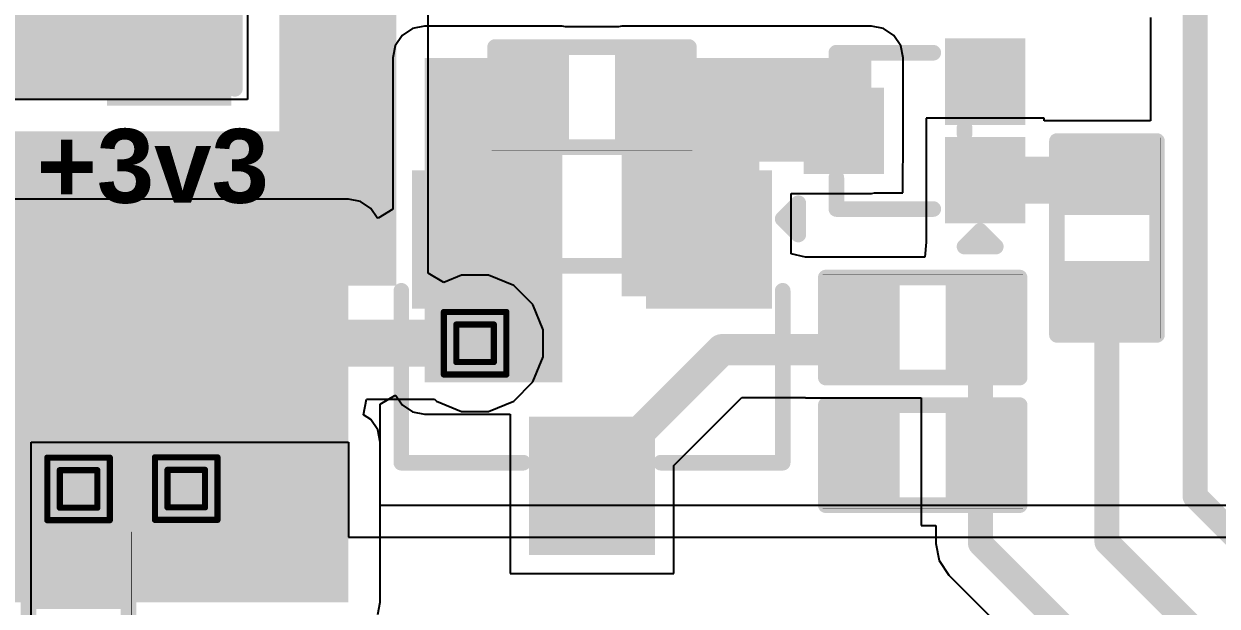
# Model space of a CAD drawing. Header units: inches. Extents: x 0 to 355, y -10 to 78.
# Drawn here: x 22.57 to 32.27, y 28.46 to 33.19 of the extents above; entities that cross this region are included whole.
import ezdxf

# ---------------------------------------------------------------- set-up
doc = ezdxf.new("R2010")
doc.units = ezdxf.units.IN
for name, color, linetype in [('Bottom Layer', 5, 'Continuous'), ('Bottom Overlay', 54, 'Continuous'), ('Bottom Paste', 16, 'Continuous'), ('Bottom Solder', 6, 'Continuous'), ('Drill Drawing', 1, 'Continuous'), ('Top Layer', 1, 'Continuous'), ('Top Overlay', 2, 'Continuous'), ('Top Paste', 8, 'Continuous'), ('Top Solder', 216, 'Continuous'), ('Via Holes', 16, 'Continuous')]:
    doc.layers.add(name, color=color, linetype=linetype)
doc.styles.add('Arial_Bold', font='', dxfattribs={"height": 0.2})
doc.styles.get('Arial_Bold').set_extended_font_data('Arial', bold=True)

# ---------------------------------------------------------------- blocks, each defined once
blk = doc.blocks.new('R___0402_32')
at = {"layer": 'Top Layer'}
for points in [[(-0.6985, -0.3175), (-0.6985, 0.3175), (-0.2412999999999999, 0.3175), (-0.2413, -0.3175)], [(0.2412999999999999, -0.3175), (0.2413, 0.3175), (0.6985, 0.3175), (0.6985, -0.3175)]]:
    blk.add_hatch(color=1, dxfattribs=at).paths.add_polyline_path(points)
at = {"layer": 'Top Paste'}
for points in [[(-0.6985, -0.3175), (-0.6985, 0.3175), (-0.2412999999999999, 0.3175), (-0.2413, -0.3175)], [(0.2412999999999999, -0.3175), (0.2413, 0.3175), (0.6985, 0.3175), (0.6985, -0.3175)]]:
    blk.add_hatch(color=8, dxfattribs=at).paths.add_polyline_path(points)
at = {"layer": 'Top Solder'}
for points in [[(-0.75350116, -0.37250116), (-0.75350116, 0.37250116), (-0.1862988399999999, 0.37250116), (-0.18629884, -0.37250116)], [(0.1862988399999999, -0.37250116), (0.18629884, 0.37250116), (0.75350116, 0.37250116), (0.75350116, -0.37250116)]]:
    blk.add_hatch(color=216, dxfattribs=at).paths.add_polyline_path(points)
at = {"layer": 'Top Overlay'}
for points, const_width in [([(-0.7874, 0.4064), (0.7874, 0.4064)], 0.127), ([(-0.7874, -0.4064), (-0.7874, 0.4064)], 0.127), ([(0.7874, -0.4064), (0.7874, 0.4064)], 0.127), ([(-0.7874, -0.4064), (0.7874, -0.4064)], 0.127), ([(-0.8128, -0.4318), (0.8128, -0.4318)], 0.0032258)]:
    blk.add_lwpolyline(points, dxfattribs=dict(at, const_width=const_width))
for points, const_width in [([(-0.8191499999999999, 0.4064, 1), (-0.7556499999999999, 0.4064, 1)], 0.0635), ([(-0.8191499999999999, 0.4064, 1), (-0.7556499999999999, 0.4064, 1)], 0.0635), ([(0.7556499999999999, 0.4064, 1), (0.8191499999999999, 0.4064, 1)], 0.0635), ([(0.7556499999999999, 0.4064, 1), (0.8191499999999999, 0.4064, 1)], 0.0635), ([(-0.8191499999999999, -0.4064, 1), (-0.7556499999999999, -0.4064, 1)], 0.0635), ([(-0.8191499999999999, -0.4064, 1), (-0.7556499999999999, -0.4064, 1)], 0.0635), ([(0.7556499999999999, -0.4064, 1), (0.8191499999999999, -0.4064, 1)], 0.0635), ([(0.7556499999999999, -0.4064, 1), (0.8191499999999999, -0.4064, 1)], 0.0635), ([(-0.81360518, -0.4318, 1), (-0.8119948199999999, -0.4318, 1)], 0.0016129), ([(0.8119948199999999, -0.4318, 1), (0.81360518, -0.4318, 1)], 0.0016129)]:
    blk.add_lwpolyline(points, format="xyb", close=True, dxfattribs=dict(at, const_width=const_width))
blk = doc.blocks.new('R___0402_33')
at = {"layer": 'Top Layer'}
for points in [[(-0.6985, -0.3175), (-0.6985, 0.3175), (-0.2412999999999999, 0.3175), (-0.2413, -0.3175)], [(0.2412999999999999, -0.3175), (0.2413, 0.3175), (0.6985, 0.3175), (0.6985, -0.3175)]]:
    blk.add_hatch(color=1, dxfattribs=at).paths.add_polyline_path(points)
at = {"layer": 'Top Paste'}
for points in [[(-0.6985, -0.3175), (-0.6985, 0.3175), (-0.2412999999999999, 0.3175), (-0.2413, -0.3175)], [(0.2412999999999999, -0.3175), (0.2413, 0.3175), (0.6985, 0.3175), (0.6985, -0.3175)]]:
    blk.add_hatch(color=8, dxfattribs=at).paths.add_polyline_path(points)
at = {"layer": 'Top Solder'}
for points in [[(-0.75350116, -0.37250116), (-0.75350116, 0.37250116), (-0.1862988399999999, 0.37250116), (-0.18629884, -0.37250116)], [(0.1862988399999999, -0.37250116), (0.18629884, 0.37250116), (0.75350116, 0.37250116), (0.75350116, -0.37250116)]]:
    blk.add_hatch(color=216, dxfattribs=at).paths.add_polyline_path(points)
at = {"layer": 'Top Overlay'}
for points, const_width in [([(-0.7874, 0.4064), (0.7874, 0.4064)], 0.127), ([(-0.7874, 0.4064), (-0.7874, -0.4064)], 0.127), ([(0.7874, 0.4064), (0.7874, -0.4064)], 0.127), ([(-0.7874, -0.4064), (0.7874, -0.4064)], 0.127), ([(-0.8128, -0.4318), (0.8128, -0.4318)], 0.0032258)]:
    blk.add_lwpolyline(points, dxfattribs=dict(at, const_width=const_width))
for points, const_width in [([(-0.8191499999999999, 0.4064, 1), (-0.7556499999999999, 0.4064, 1)], 0.0635), ([(-0.8191499999999999, 0.4064, 1), (-0.7556499999999999, 0.4064, 1)], 0.0635), ([(0.7556499999999999, 0.4064, 1), (0.8191499999999999, 0.4064, 1)], 0.0635), ([(0.7556499999999999, 0.4064, 1), (0.8191499999999999, 0.4064, 1)], 0.0635), ([(-0.8191499999999999, -0.4064, 1), (-0.7556499999999999, -0.4064, 1)], 0.0635), ([(-0.8191499999999999, -0.4064, 1), (-0.7556499999999999, -0.4064, 1)], 0.0635), ([(0.7556499999999999, -0.4064, 1), (0.8191499999999999, -0.4064, 1)], 0.0635), ([(0.7556499999999999, -0.4064, 1), (0.8191499999999999, -0.4064, 1)], 0.0635), ([(-0.81360518, -0.4318, 1), (-0.8119948199999999, -0.4318, 1)], 0.0016129), ([(0.8119948199999999, -0.4318, 1), (0.81360518, -0.4318, 1)], 0.0016129)]:
    blk.add_lwpolyline(points, format="xyb", close=True, dxfattribs=dict(at, const_width=const_width))
blk = doc.blocks.new('R___0402_34')
at = {"layer": 'Top Layer'}
for points in [[(-0.6985, -0.3175), (-0.6985, 0.3175), (-0.2412999999999999, 0.3175), (-0.2413, -0.3175)], [(0.2412999999999999, -0.3175), (0.2413, 0.3175), (0.6985, 0.3175), (0.6985, -0.3175)]]:
    blk.add_hatch(color=1, dxfattribs=at).paths.add_polyline_path(points)
at = {"layer": 'Top Paste'}
for points in [[(-0.6985, -0.3175), (-0.6985, 0.3175), (-0.2412999999999999, 0.3175), (-0.2413, -0.3175)], [(0.2412999999999999, -0.3175), (0.2413, 0.3175), (0.6985, 0.3175), (0.6985, -0.3175)]]:
    blk.add_hatch(color=8, dxfattribs=at).paths.add_polyline_path(points)
at = {"layer": 'Top Solder'}
for points in [[(-0.75350116, -0.37250116), (-0.75350116, 0.37250116), (-0.1862988399999999, 0.37250116), (-0.18629884, -0.37250116)], [(0.1862988399999999, -0.37250116), (0.18629884, 0.37250116), (0.75350116, 0.37250116), (0.75350116, -0.37250116)]]:
    blk.add_hatch(color=216, dxfattribs=at).paths.add_polyline_path(points)
at = {"layer": 'Top Overlay'}
for points, const_width in [([(-0.7874, 0.4064), (0.7874, 0.4064)], 0.127), ([(-0.7874, -0.4064), (-0.7874, 0.4064)], 0.127), ([(0.7874, -0.4064), (0.7874, 0.4064)], 0.127), ([(-0.7874, -0.4064), (0.7874, -0.4064)], 0.127), ([(-0.8128, -0.4318), (0.8128, -0.4318)], 0.0032258)]:
    blk.add_lwpolyline(points, dxfattribs=dict(at, const_width=const_width))
for points, const_width in [([(-0.8191499999999999, 0.4064, 1), (-0.7556499999999999, 0.4064, 1)], 0.0635), ([(-0.8191499999999999, 0.4064, 1), (-0.7556499999999999, 0.4064, 1)], 0.0635), ([(0.7556499999999999, 0.4064, 1), (0.8191499999999999, 0.4064, 1)], 0.0635), ([(0.7556499999999999, 0.4064, 1), (0.8191499999999999, 0.4064, 1)], 0.0635), ([(-0.8191499999999999, -0.4064, 1), (-0.7556499999999999, -0.4064, 1)], 0.0635), ([(-0.8191499999999999, -0.4064, 1), (-0.7556499999999999, -0.4064, 1)], 0.0635), ([(0.7556499999999999, -0.4064, 1), (0.8191499999999999, -0.4064, 1)], 0.0635), ([(0.7556499999999999, -0.4064, 1), (0.8191499999999999, -0.4064, 1)], 0.0635), ([(-0.81360518, -0.4318, 1), (-0.8119948199999999, -0.4318, 1)], 0.0016129), ([(0.8119948199999999, -0.4318, 1), (0.81360518, -0.4318, 1)], 0.0016129)]:
    blk.add_lwpolyline(points, format="xyb", close=True, dxfattribs=dict(at, const_width=const_width))
blk = doc.blocks.new('R___0402_35')
at = {"layer": 'Top Layer'}
for points in [[(-0.6985, -0.3175), (-0.6985, 0.3175), (-0.2412999999999999, 0.3175), (-0.2413, -0.3175)], [(0.2412999999999999, -0.3175), (0.2413, 0.3175), (0.6985, 0.3175), (0.6985, -0.3175)]]:
    blk.add_hatch(color=1, dxfattribs=at).paths.add_polyline_path(points)
at = {"layer": 'Top Paste'}
for points in [[(-0.6985, -0.3175), (-0.6985, 0.3175), (-0.2412999999999999, 0.3175), (-0.2413, -0.3175)], [(0.2412999999999999, -0.3175), (0.2413, 0.3175), (0.6985, 0.3175), (0.6985, -0.3175)]]:
    blk.add_hatch(color=8, dxfattribs=at).paths.add_polyline_path(points)
at = {"layer": 'Top Solder'}
for points in [[(-0.75350116, -0.37250116), (-0.75350116, 0.37250116), (-0.1862988399999999, 0.37250116), (-0.18629884, -0.37250116)], [(0.1862988399999999, -0.37250116), (0.18629884, 0.37250116), (0.75350116, 0.37250116), (0.75350116, -0.37250116)]]:
    blk.add_hatch(color=216, dxfattribs=at).paths.add_polyline_path(points)
at = {"layer": 'Top Overlay'}
for points, const_width in [([(0.7874, 0.4064), (-0.7874, 0.4064)], 0.127), ([(-0.7874, 0.4064), (-0.7874, -0.4064)], 0.127), ([(0.7874, 0.4064), (0.7874, -0.4064)], 0.127), ([(0.7874, -0.4064), (-0.7874, -0.4064)], 0.127), ([(0.8128, -0.4318), (-0.8128, -0.4318)], 0.0032258)]:
    blk.add_lwpolyline(points, dxfattribs=dict(at, const_width=const_width))
for points, const_width in [([(-0.8191499999999999, 0.4064, 1), (-0.7556499999999999, 0.4064, 1)], 0.0635), ([(-0.8191499999999999, 0.4064, 1), (-0.7556499999999999, 0.4064, 1)], 0.0635), ([(0.7556499999999999, 0.4064, 1), (0.8191499999999999, 0.4064, 1)], 0.0635), ([(0.7556499999999999, 0.4064, 1), (0.8191499999999999, 0.4064, 1)], 0.0635), ([(-0.8191499999999999, -0.4064, 1), (-0.7556499999999999, -0.4064, 1)], 0.0635), ([(-0.8191499999999999, -0.4064, 1), (-0.7556499999999999, -0.4064, 1)], 0.0635), ([(0.7556499999999999, -0.4064, 1), (0.8191499999999999, -0.4064, 1)], 0.0635), ([(0.7556499999999999, -0.4064, 1), (0.8191499999999999, -0.4064, 1)], 0.0635), ([(-0.81360518, -0.4318, 1), (-0.8119948199999999, -0.4318, 1)], 0.0016129), ([(0.8119948199999999, -0.4318, 1), (0.81360518, -0.4318, 1)], 0.0016129)]:
    blk.add_lwpolyline(points, format="xyb", close=True, dxfattribs=dict(at, const_width=const_width))
blk = doc.blocks.new('R___0402_53')
at = {"layer": 'Top Layer'}
for points in [[(-0.6985, -0.3175), (-0.6985, 0.3175), (-0.2412999999999999, 0.3175), (-0.2413, -0.3175)], [(0.2412999999999999, -0.3175), (0.2413, 0.3175), (0.6985, 0.3175), (0.6985, -0.3175)]]:
    blk.add_hatch(color=1, dxfattribs=at).paths.add_polyline_path(points)
at = {"layer": 'Top Paste'}
for points in [[(-0.6985, -0.3175), (-0.6985, 0.3175), (-0.2412999999999999, 0.3175), (-0.2413, -0.3175)], [(0.2412999999999999, -0.3175), (0.2413, 0.3175), (0.6985, 0.3175), (0.6985, -0.3175)]]:
    blk.add_hatch(color=8, dxfattribs=at).paths.add_polyline_path(points)
at = {"layer": 'Top Solder'}
for points in [[(-0.75350116, -0.37250116), (-0.75350116, 0.37250116), (-0.1862988399999999, 0.37250116), (-0.18629884, -0.37250116)], [(0.1862988399999999, -0.37250116), (0.18629884, 0.37250116), (0.75350116, 0.37250116), (0.75350116, -0.37250116)]]:
    blk.add_hatch(color=216, dxfattribs=at).paths.add_polyline_path(points)
at = {"layer": 'Top Overlay'}
for points, const_width in [([(-0.7874, 0.4064), (-0.7874, -0.4064)], 0.127), ([(-0.7874, 0.4064), (0.7874, 0.4064)], 0.127), ([(0.7874, 0.4064), (0.7874, -0.4064)], 0.127), ([(-0.7874, -0.4064), (0.7874, -0.4064)], 0.127), ([(-0.8128, -0.4318), (0.8128, -0.4318)], 0.0032258)]:
    blk.add_lwpolyline(points, dxfattribs=dict(at, const_width=const_width))
for points, const_width in [([(-0.8191499999999999, 0.4064, 1), (-0.7556499999999999, 0.4064, 1)], 0.0635), ([(-0.8191499999999999, 0.4064, 1), (-0.7556499999999999, 0.4064, 1)], 0.0635), ([(0.7556499999999999, 0.4064, 1), (0.8191499999999999, 0.4064, 1)], 0.0635), ([(0.7556499999999999, 0.4064, 1), (0.8191499999999999, 0.4064, 1)], 0.0635), ([(-0.8191499999999999, -0.4064, 1), (-0.7556499999999999, -0.4064, 1)], 0.0635), ([(-0.8191499999999999, -0.4064, 1), (-0.7556499999999999, -0.4064, 1)], 0.0635), ([(0.7556499999999999, -0.4064, 1), (0.8191499999999999, -0.4064, 1)], 0.0635), ([(0.7556499999999999, -0.4064, 1), (0.8191499999999999, -0.4064, 1)], 0.0635), ([(-0.81360518, -0.4318, 1), (-0.8119948199999999, -0.4318, 1)], 0.0016129), ([(0.8119948199999999, -0.4318, 1), (0.81360518, -0.4318, 1)], 0.0016129)]:
    blk.add_lwpolyline(points, format="xyb", close=True, dxfattribs=dict(at, const_width=const_width))
blk = doc.blocks.new('SOT_723_60')
at = {"layer": 'Top Layer'}
for points in [[(-0.2499995, 0.7999996699999999), (0.2499995, 0.7999996699999999), (0.2499995, 0.35000057), (-0.2499995, 0.35000057)], [(-0.6499986999999999, -0.35000057), (-0.1499997, -0.35000057), (-0.1499997, -0.7999996699999999), (-0.6499986999999999, -0.7999996699999999)], [(0.15000224, -0.35000057), (0.65000124, -0.35000057), (0.65000124, -0.7999996699999999), (0.15000224, -0.7999996699999999)]]:
    blk.add_hatch(color=1, dxfattribs=at).paths.add_polyline_path(points)
at = {"layer": 'Top Paste'}
for points in [[(-0.2499995, 0.7999996699999999), (0.2499995, 0.7999996699999999), (0.2499995, 0.35000057), (-0.2499995, 0.35000057)], [(-0.6499986999999999, -0.35000057), (-0.1499997, -0.35000057), (-0.1499997, -0.7999996699999999), (-0.6499986999999999, -0.7999996699999999)], [(0.15000224, -0.35000057), (0.65000124, -0.35000057), (0.65000124, -0.7999996699999999), (0.15000224, -0.7999996699999999)]]:
    blk.add_hatch(color=8, dxfattribs=at).paths.add_polyline_path(points)
at = {"layer": 'Top Solder'}
for points in [[(-0.3515995, 0.90159967), (0.3515995, 0.90159967), (0.3515995, 0.24840057), (-0.3515995, 0.24840057)], [(-0.7515987, -0.24840057), (-0.0483997, -0.24840057), (-0.0483997, -0.90159967), (-0.7515987, -0.90159967)], [(0.04840224, -0.24840057), (0.75160124, -0.24840057), (0.75160124, -0.90159967), (0.04840224, -0.90159967)]]:
    blk.add_hatch(color=216, dxfattribs=at).paths.add_polyline_path(points)
at = {"layer": 'Top Overlay', "const_width": 0.127}
for points in [[(-0.635, 0.635), (-0.635, -0.1524)], [(-0.635, 0.635), (-0.3809999999999999, 0.635)], [(-0.635, 0.635), (-0.635, -0.1524)], [(-0.635, 0.635), (-0.3809999999999999, 0.635)], [(0.3809999999999999, 0.635), (0.635, 0.635)], [(0.635, 0.635), (0.635, -0.1524)], [(-0.9397999999999999, -0.4064), (-0.9397999999999999, -0.6604)], [(-0.9397999999999999, -0.4064), (-0.8128, -0.5334)], [(-0.0254, -0.4064), (0.0254, -0.4064)], [(-0.8128, -0.5334), (-0.9397999999999999, -0.6604)]]:
    blk.add_lwpolyline(points, dxfattribs=at)
at = {"layer": 'Top Overlay', "const_width": 0.0635}
for points in [[(-0.66675, 0.635, 1), (-0.60325, 0.635, 1)], [(-0.66675, 0.635, 1), (-0.60325, 0.635, 1)], [(-0.66675, 0.635, 1), (-0.60325, 0.635, 1)], [(-0.66675, 0.635, 1), (-0.60325, 0.635, 1)], [(-0.41275, 0.635, 1), (-0.34925, 0.635, 1)], [(-0.41275, 0.635, 1), (-0.34925, 0.635, 1)], [(0.34925, 0.635, 1), (0.41275, 0.635, 1)], [(0.60325, 0.635, 1), (0.66675, 0.635, 1)], [(0.60325, 0.635, 1), (0.66675, 0.635, 1)], [(-0.66675, -0.1524, 1), (-0.60325, -0.1524, 1)], [(-0.66675, -0.1524, 1), (-0.60325, -0.1524, 1)], [(0.60325, -0.1524, 1), (0.66675, -0.1524, 1)], [(-0.9715499999999999, -0.4064, 1), (-0.9080499999999999, -0.4064, 1)], [(-0.9715499999999999, -0.4064, 1), (-0.9080499999999999, -0.4064, 1)], [(-0.05715, -0.4064, 1), (0.00635, -0.4064, 1)], [(-0.00635, -0.4064, 1), (0.05715, -0.4064, 1)], [(-0.84455, -0.5334, 1), (-0.7810499999999999, -0.5334, 1)], [(-0.84455, -0.5334, 1), (-0.7810499999999999, -0.5334, 1)], [(-0.9715499999999999, -0.6604, 1), (-0.9080499999999999, -0.6604, 1)], [(-0.9715499999999999, -0.6604, 1), (-0.9080499999999999, -0.6604, 1)]]:
    blk.add_lwpolyline(points, format="xyb", close=True, dxfattribs=at)
blk = doc.blocks.new('SOT_23_61')
at = {"layer": 'Top Layer'}
for points in [[(-0.41000045, 1.46000089), (0.41000045, 1.46000089), (0.41000045, 0.54000019), (-0.41000045, 0.54000019)], [(-1.36000109, -0.54000019), (-0.54000019, -0.54000019), (-0.54000019, -1.46000089), (-1.36000109, -1.46000089)], [(0.54000019, -0.54000019), (1.36000109, -0.54000019), (1.36000109, -1.46000089), (0.54000019, -1.46000089)]]:
    blk.add_hatch(color=1, dxfattribs=at).paths.add_polyline_path(points)
at = {"layer": 'Top Paste'}
for points in [[(-0.41000045, 1.46000089), (0.41000045, 1.46000089), (0.41000045, 0.54000019), (-0.41000045, 0.54000019)], [(-1.36000109, -0.54000019), (-0.54000019, -0.54000019), (-0.54000019, -1.46000089), (-1.36000109, -1.46000089)], [(0.54000019, -0.54000019), (1.36000109, -0.54000019), (1.36000109, -1.46000089), (0.54000019, -1.46000089)]]:
    blk.add_hatch(color=8, dxfattribs=at).paths.add_polyline_path(points)
at = {"layer": 'Top Solder'}
for points in [[(-0.51160045, 1.56160089), (0.51160045, 1.56160089), (0.51160045, 0.43840019), (-0.51160045, 0.43840019)], [(-1.46160109, -0.43840019), (-0.43840019, -0.43840019), (-0.43840019, -1.56160089), (-1.46160109, -1.56160089)], [(0.43840019, -0.43840019), (1.46160109, -0.43840019), (1.46160109, -1.56160089), (0.43840019, -1.56160089)]]:
    blk.add_hatch(color=216, dxfattribs=at).paths.add_polyline_path(points)
at = {"layer": 'Top Overlay', "const_width": 0.127}
for points in [[(-1.5494, 0.8128), (-1.5494, -0.5841999999999999)], [(-0.5588, 0.8128), (-1.5494, 0.8128)], [(1.5494, 0.8128), (0.5588, 0.8128)], [(1.5494, 0.8128), (1.5494, -0.5841999999999999)], [(0.3302, -0.7874), (-0.3302, -0.7874)], [(-1.5494, -1.1684), (-1.6764, -1.0414)], [(-1.6764, -1.0414), (-1.6764, -1.2954)], [(-1.5494, -1.1684), (-1.6764, -1.2954)]]:
    blk.add_lwpolyline(points, dxfattribs=at)
at = {"layer": 'Top Overlay', "const_width": 0.0635}
for points in [[(-1.58115, 0.8128, 1), (-1.51765, 0.8128, 1)], [(-1.58115, 0.8128, 1), (-1.51765, 0.8128, 1)], [(-0.5905499999999999, 0.8128, 1), (-0.52705, 0.8128, 1)], [(0.52705, 0.8128, 1), (0.5905499999999999, 0.8128, 1)], [(1.51765, 0.8128, 1), (1.58115, 0.8128, 1)], [(1.51765, 0.8128, 1), (1.58115, 0.8128, 1)], [(-1.58115, -0.5841999999999999, 1), (-1.51765, -0.5841999999999999, 1)], [(1.51765, -0.5841999999999999, 1), (1.58115, -0.5841999999999999, 1)], [(-0.36195, -0.7874, 1), (-0.29845, -0.7874, 1)], [(0.29845, -0.7874, 1), (0.36195, -0.7874, 1)], [(-1.70815, -1.0414, 1), (-1.64465, -1.0414, 1)], [(-1.70815, -1.0414, 1), (-1.64465, -1.0414, 1)], [(-1.58115, -1.1684, 1), (-1.51765, -1.1684, 1)], [(-1.58115, -1.1684, 1), (-1.51765, -1.1684, 1)], [(-1.70815, -1.2954, 1), (-1.64465, -1.2954, 1)], [(-1.70815, -1.2954, 1), (-1.64465, -1.2954, 1)]]:
    blk.add_lwpolyline(points, format="xyb", close=True, dxfattribs=at)
blk = doc.blocks.new('T____________0_5___66')
at = {"layer": 'Top Layer'}
blk.add_hatch(color=1, dxfattribs=at).paths.add_polyline_path([(0.250000135, 0.5000002699999999), (-0.250000135, 0.5000002699999999), (-0.5000002699999999, 0.250000135), (-0.5000002699999999, -0.250000135), (-0.250000135, -0.5000002699999999), (0.250000135, -0.5000002699999999), (0.5000002699999999, -0.250000135), (0.5000002699999999, 0.250000135)])
at = {"layer": 'Top Paste'}
blk.add_hatch(color=8, dxfattribs=at).paths.add_polyline_path([(0.250000135, 0.5000002699999999), (-0.250000135, 0.5000002699999999), (-0.5000002699999999, 0.250000135), (-0.5000002699999999, -0.250000135), (-0.250000135, -0.5000002699999999), (0.250000135, -0.5000002699999999), (0.5000002699999999, -0.250000135), (0.5000002699999999, 0.250000135)])
at = {"layer": 'Top Solder'}
blk.add_hatch(color=216, dxfattribs=at).paths.add_polyline_path([(0.300800135, 0.6016002699999999), (-0.300800135, 0.6016002699999999), (-0.6016002699999999, 0.300800135), (-0.6016002699999999, -0.300800135), (-0.300800135, -0.6016002699999999), (0.300800135, -0.6016002699999999), (0.6016002699999999, -0.300800135), (0.6016002699999999, 0.300800135)])
at = {"layer": 'Top Overlay', "const_width": 0.127}
for points in [[(-0.6818579199999999, 0.33316672), (-0.33552384, 0.6795008)], [(-0.33552384, 0.6795008), (0.3364991999999999, 0.6795008)], [(0.3364991999999999, 0.6795008), (0.6836460799999999, 0.33235392)], [(-0.6818579199999999, -0.33414208), (-0.6818579199999999, 0.33316672)], [(0.6836460799999999, -0.32983424), (0.6836460799999999, 0.33235392)], [(-0.6818579199999999, -0.33414208), (-0.33739328, -0.6786067199999999)], [(0.3348736, -0.6786067199999999), (0.6836460799999999, -0.32983424)], [(-0.33739328, -0.6786067199999999), (0.3348736, -0.6786067199999999)]]:
    blk.add_lwpolyline(points, dxfattribs=at)
at = {"layer": 'Top Overlay', "const_width": 0.0635}
for points in [[(-0.36727384, 0.6795008, 1), (-0.30377384, 0.6795008, 1)], [(-0.36727384, 0.6795008, 1), (-0.30377384, 0.6795008, 1)], [(0.3047492, 0.6795008, 1), (0.3682492, 0.6795008, 1)], [(0.3047492, 0.6795008, 1), (0.3682492, 0.6795008, 1)], [(-0.71360792, 0.33316672, 1), (-0.65010792, 0.33316672, 1)], [(-0.71360792, 0.33316672, 1), (-0.65010792, 0.33316672, 1)], [(0.65189608, 0.33235392, 1), (0.71539608, 0.33235392, 1)], [(0.65189608, 0.33235392, 1), (0.71539608, 0.33235392, 1)], [(-0.71360792, -0.33414208, 1), (-0.65010792, -0.33414208, 1)], [(-0.71360792, -0.33414208, 1), (-0.65010792, -0.33414208, 1)], [(0.65189608, -0.32983424, 1), (0.71539608, -0.32983424, 1)], [(0.65189608, -0.32983424, 1), (0.71539608, -0.32983424, 1)], [(-0.36914328, -0.6786067199999999, 1), (-0.30564328, -0.6786067199999999, 1)], [(-0.36914328, -0.6786067199999999, 1), (-0.30564328, -0.6786067199999999, 1)], [(0.3031236, -0.6786067199999999, 1), (0.3666236, -0.6786067199999999, 1)], [(0.3031236, -0.6786067199999999, 1), (0.3666236, -0.6786067199999999, 1)]]:
    blk.add_lwpolyline(points, format="xyb", close=True, dxfattribs=at)
blk = doc.blocks.new('C___0603_B_109')
at = {"layer": 'Bottom Layer'}
for points in [[(-1.143, -0.4445), (-1.143, 0.4445), (-0.3810000000000001, 0.4445), (-0.3809999999999999, -0.4445)], [(0.3810000000000001, -0.4445), (0.3809999999999999, 0.4445), (1.143, 0.4445), (1.143, -0.4445)]]:
    blk.add_hatch(color=5, dxfattribs=at).paths.add_polyline_path(points)
at = {"layer": 'Bottom Paste'}
for points in [[(-1.143, -0.4445), (-1.143, 0.4445), (-0.3810000000000001, 0.4445), (-0.3809999999999999, -0.4445)], [(0.3810000000000001, -0.4445), (0.3809999999999999, 0.4445), (1.143, 0.4445), (1.143, -0.4445)]]:
    blk.add_hatch(color=16, dxfattribs=at).paths.add_polyline_path(points)
at = {"layer": 'Bottom Solder'}
for points in [[(-1.20299988, -0.50449988), (-1.20299988, 0.5044998799999999), (-0.3210001200000001, 0.50449988), (-0.3210001199999999, -0.5044998799999999)], [(0.3210001200000001, -0.50449988), (0.3210001199999999, 0.5044998799999999), (1.20299988, 0.50449988), (1.20299988, -0.5044998799999999)]]:
    blk.add_hatch(color=6, dxfattribs=at).paths.add_polyline_path(points)
at = {"layer": 'Bottom Overlay', "const_width": 0.127}
for points in [[(-1.2446, -0.5334), (-1.2446, 0.5334)], [(-0.4571999999999999, 0.5334), (-1.2446, 0.5334)], [(1.2446, 0.5334), (0.4571999999999999, 0.5334)], [(1.2446, -0.5334), (1.2446, 0.5334)], [(-0.4571999999999999, -0.5334), (-1.2446, -0.5334)], [(1.2446, -0.5334), (0.4571999999999999, -0.5334)]]:
    blk.add_lwpolyline(points, dxfattribs=at)
at = {"layer": 'Bottom Overlay', "const_width": 0.0635}
for points in [[(-1.27635, 0.5334, 1), (-1.21285, 0.5334, 1)], [(-1.27635, 0.5334, 1), (-1.21285, 0.5334, 1)], [(-0.4889499999999999, 0.5334, 1), (-0.42545, 0.5334, 1)], [(0.42545, 0.5334, 1), (0.4889499999999999, 0.5334, 1)], [(1.21285, 0.5334, 1), (1.27635, 0.5334, 1)], [(1.21285, 0.5334, 1), (1.27635, 0.5334, 1)], [(-1.27635, -0.5334, 1), (-1.21285, -0.5334, 1)], [(-1.27635, -0.5334, 1), (-1.21285, -0.5334, 1)], [(-0.4889499999999999, -0.5334, 1), (-0.42545, -0.5334, 1)], [(0.42545, -0.5334, 1), (0.4889499999999999, -0.5334, 1)], [(1.21285, -0.5334, 1), (1.27635, -0.5334, 1)], [(1.21285, -0.5334, 1), (1.27635, -0.5334, 1)]]:
    blk.add_lwpolyline(points, format="xyb", close=True, dxfattribs=at)

msp = doc.modelspace()

# ---------------------------------------------------------------- hatches: boundary and pattern name
at = {"layer": 'Bottom Layer'}
for points in [[(24.64832002, 31.06451242), (25.59971766, 31.06451242), (25.59971766, 36.15721242), (24.64832002, 36.15721242)], [(16.87022026, 32.58851242), (24.19812026, 32.58851242), (24.19812026, 33.35051242), (16.87022026, 33.35051242)], [(21.2443187, 31.06451242), (25.59971766, 31.06451242), (25.59971766, 32.31951118), (21.2443187, 32.31951118)]]:
    msp.add_hatch(color=5, dxfattribs=at).paths.add_polyline_path(points)
h = msp.add_hatch(color=5, dxfattribs=at)
edge = h.paths.add_edge_path()
edge.add_arc((26.23928204, 30.59719306), 0.2999994, 0, 360)
h = msp.add_hatch(color=5, dxfattribs=at)
edge = h.paths.add_edge_path()
edge.add_arc((23.01702026, 29.41351242), 0.2999994, 0, 360)
h = msp.add_hatch(color=5, dxfattribs=at)
edge = h.paths.add_edge_path()
edge.add_arc((23.89201216, 29.41621498), 0.2999994, 0, 360)
at = {"layer": 'Top Layer'}
for points in [[(25.82928032, 30.27982514), (26.94798268, 30.27982514), (26.94798268, 32.91511578), (25.82928032, 32.91511578)], [(27.43058268, 32.07281114), (29.45977852, 32.07281114), (29.45977852, 32.91511578), (27.43058268, 32.91511578)], [(27.43058268, 30.97941734), (28.54928504, 30.97941734), (28.54928504, 32.91511578), (27.43058268, 32.91511578)], [(21.2443187, 28.4926913), (25.2095127, 28.4926913), (25.2095127, 31.50901242), (21.2443187, 31.50901242)]]:
    msp.add_hatch(color=1, dxfattribs=at).paths.add_polyline_path(points)
h = msp.add_hatch(color=1, dxfattribs=at)
edge = h.paths.add_edge_path()
edge.add_arc((26.23928204, 30.59719306), 0.2999994, 0, 360)
h = msp.add_hatch(color=1, dxfattribs=at)
edge = h.paths.add_edge_path()
edge.add_arc((23.01702026, 29.41351242), 0.2999994, 0, 360)
h = msp.add_hatch(color=1, dxfattribs=at)
edge = h.paths.add_edge_path()
edge.add_arc((23.89201216, 29.41621498), 0.2999994, 0, 360)
at = {"layer": 'Via Holes'}
h = msp.add_hatch(color=7, dxfattribs=at)
edge = h.paths.add_edge_path()
edge.add_arc((26.23928204, 30.59719306), 0.1499997, 0, 360)
h = msp.add_hatch(color=7, dxfattribs=at)
edge = h.paths.add_edge_path()
edge.add_arc((23.01702026, 29.41351242), 0.1499997, 0, 360)
h = msp.add_hatch(color=7, dxfattribs=at)
edge = h.paths.add_edge_path()
edge.add_arc((23.89201216, 29.41621498), 0.1499997, 0, 360)

# ---------------------------------------------------------------- linework, layer by layer
at = {"layer": 'Bottom Layer'}
for p, q in [((24.38934416, 35.00923656), (24.38934416, 32.57848704)), ((25.85869606, 31.16619624), (25.85869606, 35.00923656)), ((24.38934416, 32.57848704), (21.2443187, 32.57848704)), ((25.85889672, 31.16589906), (25.85869606, 31.16619624)), ((25.9856986, 31.09179963999999), (25.85889672, 31.16589906)), ((26.12908414, 31.15119246), (25.9856986, 31.09179963999999)), ((26.34947994, 31.15119246), (26.12908414, 31.15119246)), ((26.5530965, 31.06685176), (26.34947994, 31.15119246)), ((26.70894074, 30.91100752), (26.5530965, 31.06685176)), ((26.79328144, 30.70739096), (26.70894074, 30.91100752)), ((26.79328144, 30.48699516), (26.79328144, 30.70739096)), ((26.70894074, 30.2833786), (26.79328144, 30.48699516)), ((26.5530965, 30.12753436), (26.70894074, 30.2833786)), ((25.33374664, 30.01698594), (25.3559818, 30.14398594)), ((25.3559818, 30.14398594), (25.909016, 30.14398594)), ((25.909016, 30.14398594), (25.92546758, 30.12753436)), ((25.92546758, 30.12753436), (26.12908414, 30.04319366)), ((26.34947994, 30.04319366), (26.5530965, 30.12753436)), ((25.39263654, 29.97763626), (25.33374664, 30.01698594)), ((25.44877562, 29.89361814), (25.39263654, 29.97763626)), ((26.12908414, 30.04319366), (26.34947994, 30.04319366)), ((25.46848856, 29.79451242), (25.44877562, 29.89361814)), ((22.6314127, 27.84959886), (22.6314127, 29.79451242)), ((22.6314127, 29.79451242), (25.2095127, 29.79451242)), ((25.2095127, 29.79451242), (25.2095127, 29.02105956)), ((25.46848856, 29.28003542), (25.46848856, 29.79451242)), ((32.3965062, 29.28003542), (25.46848856, 29.28003542)), ((25.2095127, 29.02105956), (34.9926021, 29.02105956))]:
    msp.add_line(p, q, dxfattribs=at)
at = {"layer": 'Bottom Layer', "const_width": 0.3809999999999999}
msp.add_lwpolyline([(16.75531828, 30.59719306), (26.23928204, 30.59719306)], dxfattribs=at)
at = {"layer": 'Bottom Layer', "const_width": 0.1905}
msp.add_lwpolyline([(26.14403204, 30.59719306, 1), (26.33453204, 30.59719306, 1)], format="xyb", close=True, dxfattribs=at)
at = {"layer": 'Drill Drawing', "const_width": 0.0508}
for points in [[(25.98528204, 30.85119306), (26.49328204, 30.85119306)], [(25.98528204, 30.34319306), (25.98528204, 30.85119306)], [(26.49328204, 30.34319306), (26.49328204, 30.85119306)], [(26.08688204, 30.74959306), (26.39168204, 30.74959306)], [(26.08688204, 30.44479306), (26.08688204, 30.74959306)], [(26.39168204, 30.44479306), (26.39168204, 30.74959306)], [(26.08688204, 30.44479306), (26.39168204, 30.44479306)], [(25.98528204, 30.34319306), (26.49328204, 30.34319306)], [(22.76302026, 29.66751242), (23.27102026, 29.66751242)], [(22.76302026, 29.15951242), (22.76302026, 29.66751242)], [(23.27102026, 29.15951242), (23.27102026, 29.66751242)], [(23.63801216, 29.67021498), (24.14601216, 29.67021498)], [(23.63801216, 29.16221498), (23.63801216, 29.67021498)], [(24.14601216, 29.16221498), (24.14601216, 29.67021498)], [(22.86462026, 29.56591242), (23.16942026, 29.56591242)], [(22.86462026, 29.26111242), (22.86462026, 29.56591242)], [(23.16942026, 29.26111242), (23.16942026, 29.56591242)], [(23.73961216, 29.56861498), (24.04441216, 29.56861498)], [(23.73961216, 29.26381498), (23.73961216, 29.56861498)], [(24.04441216, 29.26381498), (24.04441216, 29.56861498)], [(22.86462026, 29.26111242), (23.16942026, 29.26111242)], [(23.73961216, 29.26381498), (24.04441216, 29.26381498)], [(23.63801216, 29.16221498), (24.14601216, 29.16221498)], [(22.76302026, 29.15951242), (23.27102026, 29.15951242)]]:
    msp.add_lwpolyline(points, dxfattribs=at)
at = {"layer": 'Drill Drawing', "const_width": 0.0254}
for points in [[(25.97258204, 30.85119306, 1), (25.99798204, 30.85119306, 1)], [(25.97258204, 30.85119306, 1), (25.99798204, 30.85119306, 1)], [(26.48058204, 30.85119306, 1), (26.50598204, 30.85119306, 1)], [(26.48058204, 30.85119306, 1), (26.50598204, 30.85119306, 1)], [(26.07418204, 30.74959306, 1), (26.09958204, 30.74959306, 1)], [(26.07418204, 30.74959306, 1), (26.09958204, 30.74959306, 1)], [(26.37898204, 30.74959306, 1), (26.40438204, 30.74959306, 1)], [(26.37898204, 30.74959306, 1), (26.40438204, 30.74959306, 1)], [(26.07418204, 30.44479306, 1), (26.09958204, 30.44479306, 1)], [(26.07418204, 30.44479306, 1), (26.09958204, 30.44479306, 1)], [(26.37898204, 30.44479306, 1), (26.40438204, 30.44479306, 1)], [(26.37898204, 30.44479306, 1), (26.40438204, 30.44479306, 1)], [(25.97258204, 30.34319306, 1), (25.99798204, 30.34319306, 1)], [(25.97258204, 30.34319306, 1), (25.99798204, 30.34319306, 1)], [(26.48058204, 30.34319306, 1), (26.50598204, 30.34319306, 1)], [(26.48058204, 30.34319306, 1), (26.50598204, 30.34319306, 1)], [(22.75032026, 29.66751242, 1), (22.77572026, 29.66751242, 1)], [(22.75032026, 29.66751242, 1), (22.77572026, 29.66751242, 1)], [(23.25832026, 29.66751242, 1), (23.28372026, 29.66751242, 1)], [(23.25832026, 29.66751242, 1), (23.28372026, 29.66751242, 1)], [(23.62531216, 29.67021498, 1), (23.65071216, 29.67021498, 1)], [(23.62531216, 29.67021498, 1), (23.65071216, 29.67021498, 1)], [(24.13331216, 29.67021498, 1), (24.15871216, 29.67021498, 1)], [(24.13331216, 29.67021498, 1), (24.15871216, 29.67021498, 1)], [(22.85192026, 29.56591242, 1), (22.87732026, 29.56591242, 1)], [(22.85192026, 29.56591242, 1), (22.87732026, 29.56591242, 1)], [(23.15672026, 29.56591242, 1), (23.18212026, 29.56591242, 1)], [(23.15672026, 29.56591242, 1), (23.18212026, 29.56591242, 1)], [(23.72691216, 29.56861498, 1), (23.75231216, 29.56861498, 1)], [(23.72691216, 29.56861498, 1), (23.75231216, 29.56861498, 1)], [(24.03171216, 29.56861498, 1), (24.05711216, 29.56861498, 1)], [(24.03171216, 29.56861498, 1), (24.05711216, 29.56861498, 1)], [(22.85192026, 29.26111242, 1), (22.87732026, 29.26111242, 1)], [(22.85192026, 29.26111242, 1), (22.87732026, 29.26111242, 1)], [(23.15672026, 29.26111242, 1), (23.18212026, 29.26111242, 1)], [(23.15672026, 29.26111242, 1), (23.18212026, 29.26111242, 1)], [(23.72691216, 29.26381498, 1), (23.75231216, 29.26381498, 1)], [(23.72691216, 29.26381498, 1), (23.75231216, 29.26381498, 1)], [(24.03171216, 29.26381498, 1), (24.05711216, 29.26381498, 1)], [(24.03171216, 29.26381498, 1), (24.05711216, 29.26381498, 1)], [(23.62531216, 29.16221498, 1), (23.65071216, 29.16221498, 1)], [(23.62531216, 29.16221498, 1), (23.65071216, 29.16221498, 1)], [(24.13331216, 29.16221498, 1), (24.15871216, 29.16221498, 1)], [(24.13331216, 29.16221498, 1), (24.15871216, 29.16221498, 1)], [(22.75032026, 29.15951242, 1), (22.77572026, 29.15951242, 1)], [(22.75032026, 29.15951242, 1), (22.77572026, 29.15951242, 1)], [(23.25832026, 29.15951242, 1), (23.28372026, 29.15951242, 1)], [(23.25832026, 29.15951242, 1), (23.28372026, 29.15951242, 1)]]:
    msp.add_lwpolyline(points, format="xyb", close=True, dxfattribs=at)
at = {"layer": 'Top Layer'}
for p, q in [((25.82928032, 33.17409418), (25.7301746, 33.15438124)), ((26.94798268, 33.17409418), (25.82928032, 33.17409418)), ((26.97299914, 33.16911832), (26.94798268, 33.17409418)), ((27.40556622, 33.16911832), (26.97299914, 33.16911832)), ((27.43058268, 33.17409418), (27.40556622, 33.16911832)), ((29.45978106, 33.17409418), (27.43058268, 33.17409418)), ((29.55888678, 33.15438124), (29.45978106, 33.17409418)), ((31.72724922, 33.24394926), (31.72724922, 32.40541143999999)), ((25.64615648, 33.09824216), (25.5900174, 33.01422404)), ((25.7301746, 33.15438124), (25.64615648, 33.09824216)), ((29.64290489999999, 33.09824216), (29.55888678, 33.15438124)), ((29.69904398, 33.01422404), (29.64290489999999, 33.09824216)), ((25.5900174, 33.01422404), (25.57030446, 32.91511832)), ((29.71875692, 32.91511832), (29.69904398, 33.01422404)), ((25.57030446, 32.91511832), (25.57030446, 31.68673876)), ((29.71875692, 32.07281114), (29.71875692, 32.91511832)), ((30.86377876, 32.42681094), (29.9057822, 32.42681094)), ((29.9057822, 32.42681094), (29.9057822, 31.41881448)), ((30.86377876, 32.40541143999999), (30.86377876, 32.42681094)), ((31.72724922, 32.40541143999999), (30.86377876, 32.40541143999999)), ((29.71377851999999, 32.04778198), (29.71875692, 32.07281114)), ((29.71377851999999, 31.81881114), (29.71377851999999, 32.04778198)), ((28.8082609, 31.32352638), (28.8082609, 31.81383528)), ((28.8082609, 31.81383528), (29.45978106, 31.81383528)), ((29.45978106, 31.81383528), (29.48479752, 31.81881114)), ((29.48479752, 31.81881114), (29.71377851999999, 31.81881114)), ((25.2095127, 31.76798828), (21.2443187, 31.76798828)), ((25.30861842, 31.74827534), (25.2095127, 31.76798828)), ((25.39263654, 31.69213626), (25.30861842, 31.74827534)), ((25.44330446, 31.6163071), (25.39263654, 31.69213626)), ((25.4525907, 31.6150117), (25.44330446, 31.6163071)), ((25.57030446, 31.68673876), (25.4525907, 31.6150117)), ((29.90577966, 31.41881448), (29.89496434, 31.2962925)), ((29.9057822, 31.41881448), (29.90577966, 31.41881448)), ((28.9239833, 31.29629504), (28.8082609, 31.32352638)), ((28.9239833, 31.2962925), (28.9239833, 31.29629504)), ((29.89496434, 31.2962925), (28.9239833, 31.2962925)), ((25.46848856, 30.1020988), (25.58620232, 30.17382586)), ((25.58620232, 30.17382586), (25.59548856, 30.17253046)), ((25.59548856, 30.17253046), (25.64615648, 30.0967013)), ((27.85328186, 29.6040429), (28.40560486, 30.15636336)), ((28.40560486, 30.15636336), (28.92398076, 30.15636336)), ((28.92398076, 30.15636336), (28.92398076, 30.1532925)), ((25.46848856, 28.4926913), (25.46848856, 30.1020988)), ((25.64615648, 30.0967013), (25.7301746, 30.04056221999999)), ((28.92398076, 30.1532925), (29.86378076, 30.1532925)), ((29.86378076, 30.1532925), (29.86378076, 29.1165788)), ((25.7301746, 30.04056221999999), (25.82928032, 30.02084928)), ((25.82928032, 30.02084928), (26.5252835, 30.02084928)), ((26.5252835, 30.02084928), (26.5252835, 28.7254188)), ((27.85328186, 28.7254188), (27.85328186, 29.6040429)), ((29.86378076, 29.1165788), (29.98381354, 29.1165788)), ((29.98381354, 29.1165788), (29.98381354, 28.9696398)), ((29.98381354, 28.9696398), (29.983811, 28.9696271)), ((29.983811, 28.9696271), (30.01141318, 28.8308796)), ((30.01141318, 28.8308796), (30.09000586, 28.7132522)), ((26.5252835, 28.7254188), (27.85328186, 28.7254188)), ((30.09000586, 28.7132522), (33.68298826, 25.12027234)), ((25.44877562, 28.39358558), (25.46848856, 28.4926913))]:
    msp.add_line(p, q, dxfattribs=at)
for points, const_width in [([(32.08981644, 29.35297914), (32.08981644, 33.3941293)], 0.2032), ([(30.38478048, 31.92281144), (31.37368122, 31.92281144)], 0.3809999999999999), ([(26.23928204, 30.59719306), (26.23928204, 31.43941896)], 0.3809999999999999), ([(31.37368122, 28.98209342), (31.37368122, 30.98301144)], 0.2032), ([(29.40658076, 30.64642842), (29.40658076, 30.7247925)], 0.254), ([(29.30498076, 30.54482842), (29.40658076, 30.64642842)], 0.254), ([(30.34638076, 29.6880788), (30.34638076, 30.7247925)], 0.2032), ([(27.47228694, 29.7724195), (28.24469586, 30.54482842)], 0.254), ([(28.24469586, 30.54482842), (29.30498076, 30.54482842)], 0.254), ([(23.09322026, 30.25171242), (23.34689514, 30.5053873)], 0.254), ([(27.18928268, 29.48941778), (27.4722844, 29.7724195)], 0.254), ([(27.4722844, 29.7724195), (27.47228694, 29.7724195)], 0.254), ([(30.34638076, 28.9696271), (30.34638076, 29.6880788)], 0.2032), ([(27.18928268, 29.43941788), (27.18928268, 29.48941778)], 0.254), ([(32.08981644, 29.35297914), (35.46490748, 25.9778881)], 0.2032), ([(30.34638076, 28.9696271), (34.04555548, 25.27045238)], 0.2032), ([(31.37368122, 28.98209342), (34.73511976, 25.62065488)], 0.2032)]:
    msp.add_lwpolyline(points, dxfattribs=dict(at, const_width=const_width))
for points, const_width in [([(30.28953048, 31.92281144, 1), (30.48003048, 31.92281144, 1)], 0.1905), ([(31.27843122, 31.92281144, 1), (31.46893122, 31.92281144, 1)], 0.1905), ([(26.14403204, 31.43941896, 1), (26.33453204, 31.43941896, 1)], 0.1905), ([(31.32288122, 30.98301144, 1), (31.42448122, 30.98301144, 1)], 0.1016), ([(29.34308076, 30.7247925, 1), (29.47008076, 30.7247925, 1)], 0.127), ([(26.14403204, 30.59719306, 1), (26.33453204, 30.59719306, 1)], 0.1905), ([(29.34308076, 30.64642842, 1), (29.47008076, 30.64642842, 1)], 0.127), ([(29.34308076, 30.64642842, 1), (29.47008076, 30.64642842, 1)], 0.127), ([(30.29558076, 30.7247925, 1), (30.39718076, 30.7247925, 1)], 0.1016), ([(28.18119586, 30.54482842, 1), (28.30819586, 30.54482842, 1)], 0.127), ([(28.18119586, 30.54482842, 1), (28.30819586, 30.54482842, 1)], 0.127), ([(29.24148075999999, 30.54482842, 1), (29.36848076, 30.54482842, 1)], 0.127), ([(29.24148075999999, 30.54482842, 1), (29.36848076, 30.54482842, 1)], 0.127), ([(23.28339514, 30.5053873, 1), (23.41039514, 30.5053873, 1)], 0.127), ([(23.02972026, 30.25171242, 1), (23.15672026, 30.25171242, 1)], 0.127), ([(27.4087844, 29.7724195, 1), (27.5357844, 29.7724195, 1)], 0.127), ([(27.4087844, 29.7724195, 1), (27.5357844, 29.7724195, 1)], 0.127), ([(27.40878694, 29.7724195, 1), (27.53578694, 29.7724195, 1)], 0.127), ([(27.40878694, 29.7724195, 1), (27.53578694, 29.7724195, 1)], 0.127), ([(30.29558076, 29.6880788, 1), (30.39718076, 29.6880788, 1)], 0.1016), ([(30.29558076, 29.6880788, 1), (30.39718076, 29.6880788, 1)], 0.1016), ([(27.12578268, 29.48941778, 1), (27.25278268, 29.48941778, 1)], 0.127), ([(27.12578268, 29.48941778, 1), (27.25278268, 29.48941778, 1)], 0.127), ([(27.12578268, 29.43941788, 1), (27.25278268, 29.43941788, 1)], 0.127), ([(32.03901644, 29.35297914, 1), (32.14061644, 29.35297914, 1)], 0.1016), ([(32.03901644, 29.35297914, 1), (32.14061644, 29.35297914, 1)], 0.1016), ([(30.29558076, 28.9696271, 1), (30.39718076, 28.9696271, 1)], 0.1016), ([(30.29558076, 28.9696271, 1), (30.39718076, 28.9696271, 1)], 0.1016), ([(31.32288122, 28.98209342, 1), (31.42448122, 28.98209342, 1)], 0.1016), ([(31.32288122, 28.98209342, 1), (31.42448122, 28.98209342, 1)], 0.1016)]:
    msp.add_lwpolyline(points, format="xyb", close=True, dxfattribs=dict(at, const_width=const_width))

# ---------------------------------------------------------------- block references
for name, p, rotation in [('C___0603_B_109', (23.75362026, 32.20751242), 270), ('SOT_723_60', (29.80978036, 32.32281063999999), 90), ('R___0402_33', (31.37368122, 31.45291144), 90), ('SOT_23_61', (27.18928268, 30.43941842), 180), ('R___0402_35', (29.87648076, 30.7247925), 180), ('R___0402_53', (23.01702026, 28.2513913), 90)]:
    msp.add_blockref(name, p, dxfattribs=dict(rotation=rotation))
for name, p in [('R___0402_34', (27.18928268, 32.59761832)), ('T____________0_5___66', (23.41959756, 31.0067833)), ('R___0402_32', (29.87648076, 29.6880788))]:
    msp.add_blockref(name, p)

# ---------------------------------------------------------------- texts
at = {"layer": 'Top Overlay', "style": 'Arial_Bold'}
msp.add_text('+3v3', height=0.5999987999999999, rotation=360, dxfattribs=at).set_placement((22.67573824, 31.73901704))

doc.saveas('drawing.dxf')
